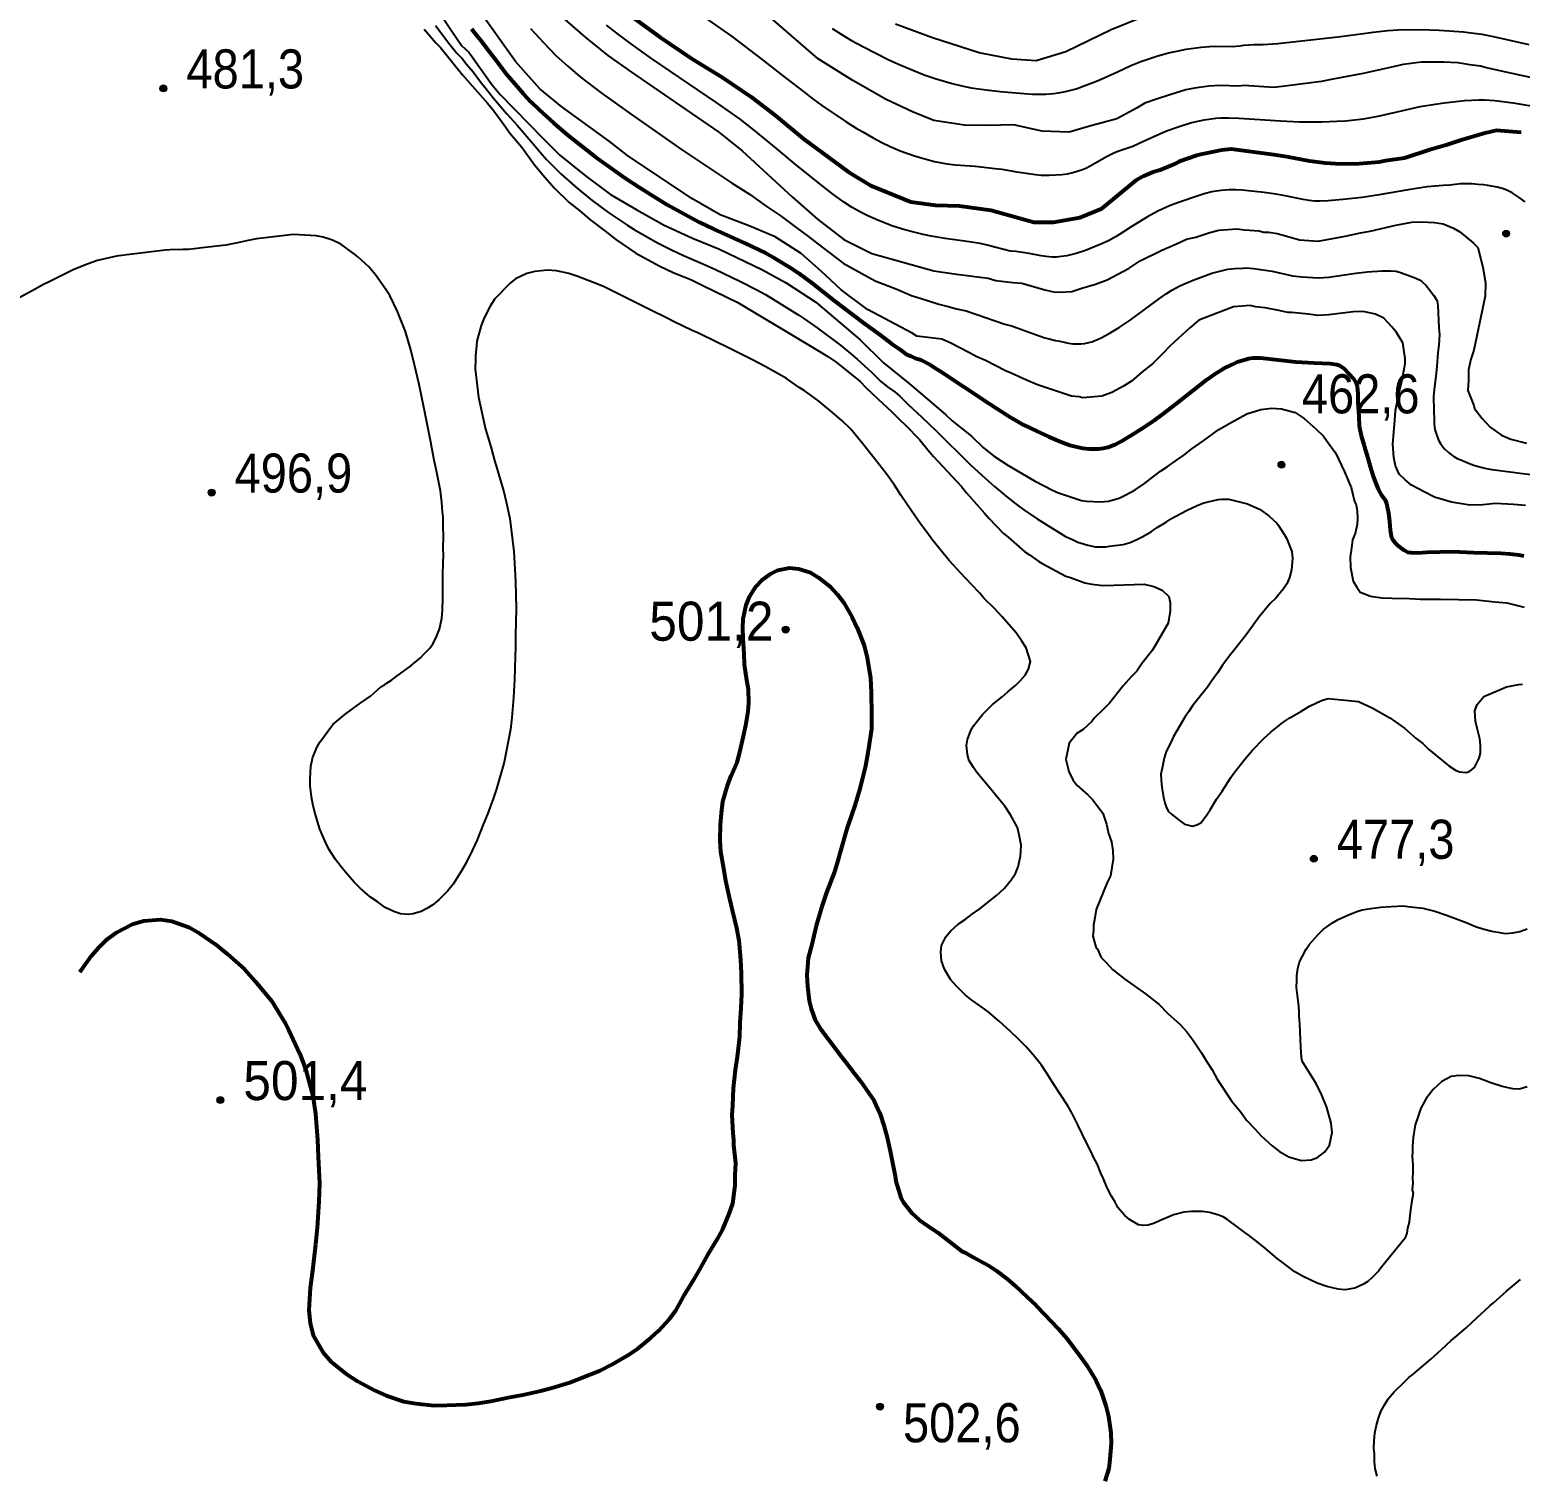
# Model space of a CAD drawing. Header units: metres. Extents: x 549268 to 556659, y 1838059 to 1844558.
# Drawn here: x 550221 to 550869, y 1842928 to 1843556 of the extents above; entities that cross this region are included whole.
import ezdxf

# ---------------------------------------------------------------- set-up
doc = ezdxf.new("R2010")
doc.units = ezdxf.units.M
doc.header["$LTSCALE"] = 0.8
for name, color, linetype, lineweight in [('1', 7, 'Continuous', 25), ('2', 7, 'Continuous', 53), ('5', 7, 'Continuous', 13)]:
    doc.layers.add(name, color=color, linetype=linetype, lineweight=lineweight)

msp = doc.modelspace()

# ---------------------------------------------------------------- hatches: boundary and pattern name
at = {"layer": '5'}
for points in [[(550280.5, 1843530.48, 1), (550277.5, 1843530.48, 1)], [(550864.71, 1843467.36, 1), (550861.71, 1843467.36, 1)], [(550766.95, 1843366.75, 1), (550763.95, 1843366.75, 1)], [(550301.45, 1843354.63, 1), (550298.45, 1843354.63, 1)], [(550551.27, 1843295.04, 1), (550548.27, 1843295.04, 1)], [(550781.04, 1843195.32, 1), (550778.04, 1843195.32, 1)], [(550305.28, 1843090.32, 1), (550302.28, 1843090.32, 1)], [(550592.29, 1842956.97, 1), (550589.29, 1842956.97, 1)]]:
    msp.add_hatch(color=256, dxfattribs=at).paths.add_polyline_path(points)

# ---------------------------------------------------------------- linework, layer by layer
at = {"layer": '1'}
for points in [[(550401.06, 1843560.69), (550404.5, 1843555.4), (550408.87, 1843549.01), (550411.82, 1843546.3), (550421.83, 1843532.19), (550425.59, 1843527.84), (550444.04, 1843508.87), (550451.44, 1843501.5), (550462.68, 1843492.52), (550473.56, 1843484.29), (550485.02, 1843477.68), (550496.88, 1843470.99), (550509.27, 1843465.27), (550521.02, 1843460.52), (550539.64, 1843451.56), (550549.95, 1843445.84), (550562.8, 1843437.46), (550582.1, 1843421.07), (550592.3, 1843411.06), (550603.58, 1843402.01), (550619.35, 1843388.57), (550622.2, 1843385.85), (550630.58, 1843379.19), (550635.73, 1843374.19), (550640.2, 1843370.63), (550646.8, 1843366.31), (550657.97, 1843359.71), (550666.07, 1843355.55), (550668.47, 1843354.56), (550678.51, 1843351.13), (550680.58, 1843350.86), (550686.71, 1843350.55), (550690.22, 1843350.95), (550694.9, 1843352.25), (550697.8, 1843353.6), (550701.86, 1843355.84), (550705.87, 1843358.58), (550708.42, 1843360.66), (550712.87, 1843363.96), (550715.71, 1843365.81), (550720.16, 1843369.11), (550723, 1843370.96), (550726.5, 1843373.65), (550731.67, 1843377.29), (550738.24, 1843382.11), (550743.25, 1843384.97), (550750.43, 1843388.84), (550756.55, 1843390.81), (550761.07, 1843391.33), (550765.42, 1843391.06), (550771.44, 1843389.46), (550775.3, 1843386.86), (550780.39, 1843382.36), (550783.8, 1843379.19), (550785.03, 1843377.3), (550788.95, 1843371.9), (550792.94, 1843363.72), (550795.75, 1843356.93), (550797.22, 1843350.74), (550797.89, 1843349.3), (550798.46, 1843346.57)], [(550777.21, 1843432.3), (550770.02, 1843433.01), (550768.23, 1843433.05), (550764.33, 1843433.88), (550758.36, 1843434.97), (550754.23, 1843435.52), (550751.89, 1843436.01), (550744.59, 1843435.43), (550729.49, 1843429.64), (550725.55, 1843426.39), (550717.04, 1843418.56), (550713.88, 1843415.15), (550709.54, 1843410.84), (550704.65, 1843406.98), (550700.25, 1843403.17), (550696.69, 1843400.98), (550691.68, 1843398.12), (550687.29, 1843396.6), (550678.98, 1843395.91), (550677.42, 1843396.24), (550674.07, 1843396.62), (550659.28, 1843401.53), (550654.48, 1843403.52), (550647.78, 1843406.57), (550645.38, 1843407.56), (550636.72, 1843412.16), (550632.98, 1843413.76), (550629.46, 1843415.65), (550621.36, 1843419.8), (550617.62, 1843421.41), (550606.76, 1843422.76), (550604.72, 1843423.95), (550585.39, 1843434.37), (550573.82, 1843442.91), (550565.15, 1843451.04), (550556.55, 1843458.65), (550545.14, 1843465.92), (550534.19, 1843470.51), (550521.24, 1843475.51), (550508.95, 1843482.53), (550480.93, 1843501.34), (550472.88, 1843507.6), (550452.36, 1843522.41), (550442.81, 1843530.3), (550432.25, 1843542.21), (550416.69, 1843564)], [(550451.51, 1843562.41), (550462.44, 1843552.75), (550472.39, 1843544.78), (550482.63, 1843537.5), (550520.65, 1843511.39), (550530.74, 1843503.31), (550552.7, 1843483.23), (550563.64, 1843473.57), (550574.98, 1843464.74), (550587.29, 1843458.63), (550614.17, 1843451.09), (550624.08, 1843449.61), (550637.78, 1843447.94), (550641.13, 1843446.94), (550648.6, 1843446.04), (550652.44, 1843445.72), (550662.43, 1843442.8), (550666.34, 1843441.97), (550669.41, 1843441.82), (550674.2, 1843442.11), (550678.6, 1843443.63), (550684.5, 1843445.32), (550689.63, 1843447.18), (550699.2, 1843452.34), (550703.93, 1843455.42), (550713.06, 1843460.03), (550719.85, 1843462.84), (550724.19, 1843464.86), (550728.15, 1843465.82), (550734.28, 1843467.79), (550738.23, 1843468.75), (550746.03, 1843469.39), (550749.38, 1843469.01), (550755.79, 1843468.47), (550757.64, 1843467.92), (550759.92, 1843467.93), (550763.55, 1843467.33), (550767.73, 1843466.28), (550773.26, 1843464.63), (550781.46, 1843464.04), (550793.16, 1843466.14), (550799.84, 1843467.67), (550804.08, 1843468.41), (550815.22, 1843470.96), (550822.19, 1843472.26)], [(550510.43, 1843564.29), (550526.13, 1843553.21), (550539.66, 1843542.99), (550548.31, 1843536.09), (550558.15, 1843528.52), (550561.07, 1843526.3), (550565.54, 1843523.1), (550576.03, 1843516.02), (550580.46, 1843513.22), (550583.28, 1843511.54), (550587.88, 1843508.96), (550591.65, 1843506.99), (550595.2, 1843505.29), (550599.62, 1843503.4), (550605.84, 1843501.12), (550610.25, 1843499.79), (550614.44, 1843498.76), (550619.87, 1843497.71), (550623.62, 1843497.25), (550632.24, 1843496.63), (550640.89, 1843495.72), (550643.78, 1843495.33), (550650.31, 1843494.17), (550658.51, 1843493.06), (550660.84, 1843492.82), (550664.39, 1843492.75), (550669.87, 1843493.02), (550672.39, 1843493.32), (550674.74, 1843493.9), (550678.92, 1843495.26), (550680.39, 1843495.83), (550682.58, 1843496.97), (550689.33, 1843500.83), (550692.5, 1843502.42), (550694.23, 1843503.13), (550700.81, 1843505.4), (550705.46, 1843507.59), (550715.38, 1843511.97), (550721.45, 1843514.09), (550725.84, 1843515.47), (550727.77, 1843515.96), (550731.77, 1843516.75), (550736.93, 1843517.51), (550739.04, 1843517.67), (550742.47, 1843517.73), (550746.96, 1843517.58), (550765.06, 1843516.38), (550773.36, 1843515.98), (550782.97, 1843515.96), (550789.52, 1843516.21), (550793.31, 1843516.45), (550801.18, 1843517.31), (550807.48, 1843518.39), (550815.84, 1843520.25), (550825.84, 1843522.59), (550832.34, 1843523.68), (550836.26, 1843524.16), (550838.84, 1843524.57), (550842.58, 1843524.88), (550845.02, 1843525.2), (550851.37, 1843525.58), (550853.93, 1843525.55), (550858.24, 1843525.29), (550866.22, 1843524.28), (550873.94, 1843522.92)], [(550801.07, 1843536.92), (550787.14, 1843534.31), (550782.9, 1843533.57), (550768.13, 1843531.63), (550762.11, 1843530.94), (550749.06, 1843531.73), (550747.06, 1843531.5), (550738.64, 1843531.81), (550733.84, 1843531.52), (550727.6, 1843530.55), (550723.87, 1843529.87), (550719.69, 1843528.63), (550716.52, 1843527.5), (550711.11, 1843525.87), (550705.99, 1843524.01), (550702.65, 1843522.1), (550693.8, 1843517.28), (550681.47, 1843513.89), (550673.14, 1843511.42), (550661.28, 1843511.89), (550648.88, 1843514.62), (550637.88, 1843514.41), (550627.61, 1843514.55), (550614.14, 1843516.5), (550604.85, 1843520.27), (550593.41, 1843525.71), (550579.03, 1843533.9), (550563.83, 1843543.42), (550543.47, 1843561.11)], [(550702.81, 1843560.65), (550691.33, 1843555.97), (550671.65, 1843546.38), (550658.66, 1843542.42), (550648.19, 1843543.19), (550633.96, 1843545.95), (550613.69, 1843552.5), (550597.52, 1843558.39)], [(550392.44, 1843556.27), (550397.57, 1843550.36), (550399.62, 1843548.36), (550409.08, 1843536.46), (550420.01, 1843524.12), (550422.82, 1843520.78), (550427.15, 1843514.79), (550429.83, 1843510.83), (550434.95, 1843504.93), (550440.49, 1843497.24), (550444.95, 1843491.87), (550449.14, 1843487.07), (550455.52, 1843480.9), (550460.2, 1843477.18), (550464.48, 1843473.4), (550471.12, 1843468.48), (550475.8, 1843464.75), (550484.58, 1843458.86), (550494.95, 1843453.14), (550500.74, 1843450.35), (550508.8, 1843447.21), (550513.75, 1843444.73), (550528.98, 1843437.33), (550556.82, 1843420.62), (550564, 1843416.36), (550568.14, 1843413.79), (550571.66, 1843411.35), (550582.13, 1843403.01), (550584.9, 1843400.08), (550592.17, 1843393.2), (550595.78, 1843389.96), (550599.21, 1843386.5), (550601.93, 1843383.97), (550607.91, 1843377.75), (550611.65, 1843373.31), (550614.02, 1843370.34), (550626.24, 1843357.33), (550628.38, 1843354.53), (550636.27, 1843345.69), (550638.15, 1843343.47)], [(550397.36, 1843557.91), (550403.62, 1843549.64), (550406.67, 1843545.88), (550408.95, 1843543.46), (550410.94, 1843541.02), (550413.77, 1843537.77), (550417.03, 1843533.34), (550419.42, 1843530.37), (550422.58, 1843526.18), (550428.48, 1843519.39), (550432.9, 1843514.45), (550439.82, 1843506.44), (550442.85, 1843502.8), (550445.72, 1843499.58), (550448.82, 1843496.32), (550452.03, 1843493.17), (550459.16, 1843486.89), (550465.54, 1843481.72), (550472.77, 1843476.41), (550480.62, 1843471.19), (550483.85, 1843469.15), (550488.58, 1843466.31), (550494.26, 1843463.18), (550500.36, 1843460.13), (550505.3, 1843457.86), (550513.76, 1843454.18), (550518.85, 1843451.86), (550530.05, 1843446.49), (550537.12, 1843442.91), (550540.94, 1843440.77), (550543.94, 1843438.98), (550555.52, 1843431.77), (550557.71, 1843430.34), (550563.46, 1843426.28), (550573.68, 1843418.58), (550577.92, 1843415.23), (550580.9, 1843412.7), (550585.49, 1843408.51), (550587.13, 1843406.98), (550591.01, 1843403.12), (550594.08, 1843400.59), (550597.31, 1843398.39), (550599.48, 1843396.64)], [(550438.72, 1843556.56), (550444.35, 1843550.42), (550449.78, 1843544.87), (550452.36, 1843542.42), (550454.91, 1843540.14), (550460.39, 1843535.54), (550463.31, 1843533.2), (550469.45, 1843528.57), (550482.7, 1843519.09), (550504.48, 1843503.88), (550526.1, 1843489.45), (550533.96, 1843484.43), (550541.32, 1843479.22), (550547.31, 1843475.2), (550554.37, 1843469.94), (550559.29, 1843466.4), (550565.62, 1843461.45), (550574.82, 1843454.53), (550578.6, 1843452.25), (550585.71, 1843448.36), (550588.75, 1843446.82), (550590.51, 1843446.03), (550598.05, 1843443.1), (550604.8, 1843440.3), (550606.31, 1843439.76), (550611.83, 1843438.13)], [(550526.01, 1843519.88), (550519.84, 1843524.18), (550491.41, 1843543.55), (550482.6, 1843549.8), (550476.24, 1843554.53), (550471.8, 1843558.01)], [(550570.01, 1843556.63), (550575.11, 1843553.36), (550578.42, 1843551.34), (550583.53, 1843548.54), (550594.36, 1843543.1), (550598.77, 1843541.1), (550605.8, 1843538.08), (550609.96, 1843536.41), (550615.22, 1843534.59), (550622.2, 1843532.56), (550626.37, 1843531.58), (550630.46, 1843530.8), (550637, 1843529.87), (550643.11, 1843529.2), (550653.53, 1843528.23), (550657.13, 1843528.03), (550660.68, 1843527.97), (550662.92, 1843528.01), (550666.29, 1843528.26), (550668.39, 1843528.57), (550671.46, 1843529.15), (550673.28, 1843529.54), (550676.07, 1843530.32), (550685.69, 1843533.93), (550694.17, 1843537.65), (550699.9, 1843540.39), (550704.21, 1843542.13), (550707.31, 1843543.26), (550711.65, 1843544.64), (550716.3, 1843545.92), (550719.88, 1843546.74), (550723.93, 1843547.52), (550730.54, 1843548.42), (550734.19, 1843548.74), (550736.84, 1843548.83), (550743.96, 1843548.77), (550747.37, 1843549.03), (550749.12, 1843549.38), (550753.44, 1843549.64), (550757.47, 1843549.67), (550763.83, 1843550.02), (550789.97, 1843552.96), (550799, 1843554.05), (550805.35, 1843554.96), (550811.77, 1843555.63), (550816.21, 1843555.92), (550825.76, 1843556.1), (550834.06, 1843555.85), (550838.47, 1843555.56), (550844.64, 1843555.06), (550848.05, 1843554.69), (550852.61, 1843554.07), (550858.25, 1843552.97), (550865.38, 1843551.41), (550873.02, 1843549.59)], [(550879.91, 1843534), (550865.85, 1843536.97), (550854.64, 1843539.5), (550852.01, 1843540.21), (550847.39, 1843540.7), (550842.2, 1843541.63), (550836.06, 1843541.94), (550826.42, 1843541.86), (550818.39, 1843540.94), (550812.71, 1843539.53), (550801.07, 1843536.92)], [(550871.45, 1843481.14), (550868.83, 1843483.1), (550865.9, 1843485.01), (550864.02, 1843485.97), (550862.13, 1843486.73), (550859.3, 1843487.49), (550855.26, 1843488.25), (550853.41, 1843488.49), (550850.92, 1843488.65), (550848.25, 1843488.98), (550843.38, 1843488.94), (550838.72, 1843488.45), (550835.87, 1843488.29), (550828.84, 1843487.67), (550820.62, 1843486.38), (550807.99, 1843484.18), (550800.52, 1843483.08), (550792.16, 1843482.16), (550785.77, 1843481.59), (550782.26, 1843481.42), (550779.85, 1843481.44), (550777.5, 1843481.67), (550774.85, 1843482.12), (550766.41, 1843483.88), (550762.97, 1843484.47), (550757.99, 1843485.17), (550751.15, 1843486), (550748.38, 1843486.26), (550745.49, 1843486.41), (550742.75, 1843486.37), (550739.23, 1843486.12), (550735.14, 1843485.45), (550731.86, 1843484.59), (550729.67, 1843483.9), (550720.72, 1843480.8), (550716.8, 1843479.35), (550711.69, 1843477.1), (550707.11, 1843474.69), (550700.05, 1843470.3), (550696.76, 1843468.05), (550693.5, 1843466.03), (550690.13, 1843464.2), (550686.91, 1843462.68), (550680.17, 1843460.02), (550676.18, 1843458.72), (550673.76, 1843458.05), (550672.07, 1843457.67), (550669.57, 1843457.31), (550667.57, 1843457.13), (550665.58, 1843457.1), (550663.02, 1843457.3), (550660.95, 1843457.64), (550655.71, 1843458.72), (550649.81, 1843459.52), (550647.45, 1843459.72), (550637.44, 1843462.34), (550634.3, 1843462.98), (550628.61, 1843463.89), (550619.1, 1843465.16), (550613.05, 1843466.15), (550609.5, 1843466.89), (550604.85, 1843468.03), (550601.55, 1843468.94), (550596.38, 1843470.59), (550590.09, 1843473.04), (550585.45, 1843475.09), (550582.63, 1843476.47), (550578.67, 1843478.74), (550574.97, 1843481.16), (550570.1, 1843484.57), (550565.99, 1843487.79), (550554.57, 1843496.98), (550545.78, 1843504.36), (550536.02, 1843512.32), (550529.92, 1843517.05), (550526.01, 1843519.88)], [(550822.19, 1843472.26), (550826.48, 1843472.5), (550832.11, 1843472.13), (550835.74, 1843471.53), (550840.26, 1843469.76), (550843, 1843468.04), (550848.87, 1843463.37), (550850.88, 1843461.32), (550853.14, 1843452.68), (550854.17, 1843445.94), (550854.07, 1843440.08), (550849.13, 1843416.65), (550847.81, 1843412.69), (550846.82, 1843408), (550846.83, 1843403.43), (550846.57, 1843399.08), (550849.1, 1843392.51), (550849.49, 1843391.28), (550852.8, 1843386.83), (550856.27, 1843383.17), (550861.24, 1843379.67), (550865.26, 1843377.84), (550872.07, 1843376.08)], [(550377.46, 1843440.34), (550375.74, 1843442.98), (550371.24, 1843449.45), (550368.31, 1843452.86), (550363.64, 1843457.28), (550362.19, 1843458.43), (550356.13, 1843462.69), (550352.58, 1843464.4), (550348.58, 1843465.76), (550345.46, 1843466.41), (550335.57, 1843466.99), (550319.48, 1843465.02), (550315.13, 1843464.11), (550311.27, 1843463.36), (550306.23, 1843462.27), (550295.83, 1843461.06), (550292.32, 1843460.75), (550289.92, 1843460.47), (550287.5, 1843460.4), (550281.94, 1843460.26), (550279.83, 1843460.11), (550272.63, 1843459.28), (550267.83, 1843458.72), (550265.35, 1843458.33), (550258.55, 1843457.54), (550250.27, 1843455.57), (550246.27, 1843454.19), (550240.08, 1843451.65), (550235.67, 1843449.52), (550229.06, 1843446.22), (550226.76, 1843445.14), (550221.9, 1843442.45), (550214.37, 1843438.43)], [(550483.21, 1843437.93), (550472.78, 1843443.1), (550470.42, 1843444.24), (550465.75, 1843446.13), (550459.38, 1843448.64), (550455.37, 1843449.99), (550449.96, 1843451.19), (550446.09, 1843451.35), (550440.58, 1843450.81), (550437.14, 1843449.9), (550432.24, 1843447.61), (550429.92, 1843445.82), (550423.21, 1843438.97), (550421.16, 1843435.69), (550418.61, 1843430.63), (550417.27, 1843427.33), (550415.33, 1843420.52), (550415.25, 1843418.59), (550414.85, 1843414.19), (550414.85, 1843412.36), (550414.7, 1843408.5), (550416.02, 1843396.19), (550418.21, 1843386.11), (550419.16, 1843382.27), (550420.67, 1843377.07), (550421.69, 1843373.54), (550423.07, 1843368.64), (550424.22, 1843364.82), (550424.85, 1843362.87), (550427.09, 1843354.92), (550428.09, 1843350.68), (550429.75, 1843343.38), (550431.42, 1843328.98), (550432.01, 1843318.71), (550432.13, 1843315.89), (550432.48, 1843304.18), (550432.22, 1843292.4), (550432.16, 1843287.73), (550431.98, 1843283.15), (550431.7, 1843273.39), (550431.29, 1843265.54), (550430.58, 1843256.85), (550430.07, 1843251.62), (550427.27, 1843237.31), (550423.95, 1843225.78), (550422.44, 1843221.35), (550419.96, 1843214.78), (550418.16, 1843210.22), (550415.48, 1843203.63), (550413.45, 1843199.24), (550410.51, 1843193.22), (550408.32, 1843189.32), (550405.06, 1843184.28), (550402.67, 1843181.27), (550399.05, 1843177.61), (550396.17, 1843175.35), (550393.62, 1843173.73), (550391.14, 1843172.43), (550387.72, 1843171.33), (550385.52, 1843171.07), (550382.14, 1843171.39), (550379.51, 1843172.2), (550375.43, 1843174.16), (550372, 1843176.69), (550369.03, 1843178.68)], [(550611.83, 1843438.13), (550616.34, 1843436.56), (550620.44, 1843435.66), (550624.04, 1843434.64), (550628.27, 1843433.68), (550645.11, 1843427.89), (550647.93, 1843427.18), (550650.45, 1843426.34), (550658.38, 1843423.4), (550662.53, 1843422.03), (550663.85, 1843421.67), (550667.11, 1843420.88), (550669, 1843420.54), (550672.76, 1843419.69), (550674.71, 1843419.39), (550676.52, 1843419.3), (550678.13, 1843419.35), (550679.75, 1843419.54), (550681.71, 1843419.94), (550682.93, 1843420.3), (550685.68, 1843421.33), (550687.05, 1843422), (550690.44, 1843423.88), (550694.77, 1843426.47), (550699.62, 1843429.63), (550705.78, 1843434.12), (550712.33, 1843439.06), (550715.25, 1843441.11), (550717.79, 1843442.72), (550721.21, 1843444.56), (550723.57, 1843445.67), (550727.05, 1843447.13), (550732.85, 1843449.26), (550735.23, 1843450.07), (550738.06, 1843450.89), (550742.12, 1843451.85), (550745.07, 1843452.2), (550748.64, 1843452.35), (550750.12, 1843452.37), (550753.34, 1843452.21), (550761.37, 1843450.97), (550770.28, 1843448.95), (550774.53, 1843448.5), (550781.39, 1843448.13), (550783.76, 1843448.21), (550786, 1843448.42), (550796.8, 1843449.93), (550802.74, 1843450.63), (550809.38, 1843451.07), (550813, 1843451.14), (550815.31, 1843450.92), (550817.63, 1843450.25), (550823.2, 1843448.24), (550825.53, 1843447.16), (550826.65, 1843446.4), (550828.35, 1843444.72), (550831.81, 1843440.41), (550832.81, 1843438.84), (550833.01, 1843438.39), (550833.18, 1843437.93), (550833.52, 1843436.2), (550833.93, 1843426.35), (550834.18, 1843423.47), (550833.88, 1843418.78), (550833.48, 1843415.6)], [(550369.03, 1843178.68), (550364.64, 1843182.53), (550362, 1843185.16), (550358.16, 1843189.47), (550356.37, 1843191.8), (550353.86, 1843195.05), (550351.02, 1843199.49), (550349.31, 1843202.83), (550347.06, 1843208.25), (550346.07, 1843211.58), (550344.73, 1843216.08), (550343.98, 1843219.03), (550343.5, 1843222.32), (550342.86, 1843227.01), (550342.8, 1843230.14), (550343.08, 1843235.55), (550344.04, 1843239.51), (550345.95, 1843243.98), (550347.03, 1843246.03), (550352.73, 1843253.69), (550357.89, 1843258.13), (550361.25, 1843260.55), (550364.53, 1843262.86), (550369.12, 1843266.13), (550373.61, 1843270.19), (550375.14, 1843270.98), (550375.98, 1843271.58), (550378.24, 1843273.06), (550380.1, 1843274.49), (550382.25, 1843276.06), (550386.46, 1843279.08), (550387.65, 1843280.13), (550390.79, 1843282.72), (550392.52, 1843284.44), (550394.78, 1843286.83), (550396.28, 1843288.73), (550397.99, 1843292.27), (550399.07, 1843295.23), (550400.13, 1843300.02), (550400.36, 1843303.29), (550400.54, 1843308.78), (550400.63, 1843312.34), (550400.64, 1843315.78), (550400.64, 1843319.23), (550400.84, 1843327.96), (550400.74, 1843329.67), (550400.8, 1843336.16), (550400.74, 1843339.3), (550400.7, 1843344.06), (550400.44, 1843346.25), (550400.07, 1843350.36), (550399.49, 1843355.36), (550397.75, 1843364.18), (550396.82, 1843368.73), (550395.79, 1843374.08), (550395.4, 1843376.57), (550393.94, 1843383.9), (550392.51, 1843391.03), (550390.26, 1843401.71), (550388.26, 1843410.19), (550386.69, 1843416.69), (550384.34, 1843424.73), (550383.49, 1843426.86), (550380.9, 1843433.45), (550377.46, 1843440.34)], [(550652.13, 1843201.21), (550651.39, 1843205.78), (550650.62, 1843208.94), (550647.55, 1843214.46), (550645.09, 1843218.22), (550642.25, 1843221.74), (550638.35, 1843226.46), (550636.01, 1843229.22), (550632.94, 1843232.92), (550631.49, 1843234.98), (550629.5, 1843238.19), (550628.79, 1843240.75), (550628.44, 1843244.66), (550628.85, 1843247.24), (550630.32, 1843251.16), (550631.51, 1843253.12), (550635.4, 1843258.03), (550636.92, 1843259.73), (550639.76, 1843262.38), (550643.92, 1843265.81), (550646.4, 1843268.02), (550649.92, 1843270.86), (550651.82, 1843272.8), (550653.96, 1843275.28), (550655.4, 1843277.78), (550656.22, 1843281.11), (550654.42, 1843287.08), (550652.56, 1843290.01), (550650.01, 1843293.66), (550643.81, 1843300.75), (550640.69, 1843304.13), (550636, 1843308.76), (550634.01, 1843311.06), (550630.54, 1843314.71), (550625.81, 1843319.73), (550622.57, 1843323.2), (550620.93, 1843325.04), (550613.84, 1843333.74), (550611.09, 1843337.37), (550608.34, 1843341.01), (550604.53, 1843346.74), (550599.9, 1843353.5), (550597.06, 1843357.93), (550593.9, 1843362.43), (550588.31, 1843369.58), (550583.21, 1843375.98), (550578.02, 1843382.27), (550574.13, 1843386.07), (550569.29, 1843390.27), (550563.46, 1843395.07), (550557.73, 1843399.06), (550555.66, 1843400.34), (550550.04, 1843404.25), (550548.08, 1843405.44), (550540.81, 1843409.56), (550534.99, 1843412.53), (550528.64, 1843415.74), (550524.34, 1843417.88), (550519.73, 1843420.08), (550511.78, 1843424.02), (550509.1, 1843425.23), (550501.28, 1843428.88), (550497.83, 1843430.71), (550490.74, 1843434.14), (550483.21, 1843437.93)], [(550871.6, 1843349.09), (550866.47, 1843349.52), (550858.55, 1843349.89), (550853.03, 1843349.26), (550847.46, 1843349.13), (550839.43, 1843350.49), (550832.06, 1843352.7), (550827.48, 1843354.97), (550822.06, 1843357.91), (550819.27, 1843360.13), (550816.69, 1843362.63), (550815.01, 1843366.25), (550814.33, 1843369.98), (550813.92, 1843375.78), (550814.78, 1843386.04), (550815.04, 1843390.39), (550816.85, 1843398.98), (550817.57, 1843401.6), (550819.32, 1843410.7), (550819.32, 1843412.98), (550818.29, 1843419.73), (550815.49, 1843424.23), (550813.42, 1843426.79), (550809.95, 1843430.46), (550806.43, 1843432.34), (550800.96, 1843433.5), (550796.67, 1843433.26), (550786.13, 1843432.05), (550781.34, 1843431.76), (550777.21, 1843432.3)], [(550833.48, 1843415.6), (550833.06, 1843409.55), (550832.62, 1843405.33), (550832, 1843400.76), (550831.66, 1843396.39), (550831.62, 1843394.69), (550831.77, 1843392.14), (550831.9, 1843384.6), (550832.03, 1843383.09), (550832.21, 1843382.16), (550832.73, 1843380.31), (550833.84, 1843377.49), (550834.66, 1843375.93), (550835.68, 1843374.48), (550836.39, 1843373.68), (550837.92, 1843372.23), (550839.57, 1843370.94), (550840.45, 1843370.35), (550841.95, 1843369.52), (550843.46, 1843368.84), (550847.53, 1843367.21), (550849.65, 1843366.49), (550852.72, 1843365.58), (550854.53, 1843365.14), (550857.05, 1843364.7), (550866.09, 1843363.5), (550869.1, 1843363.03), (550875.39, 1843362.36)], [(550599.48, 1843396.64), (550602.97, 1843392.92), (550609.01, 1843387.39), (550615.2, 1843381.51), (550630.18, 1843366.7), (550635.07, 1843362.16), (550638, 1843359.64), (550640.61, 1843357.24), (550643.25, 1843355.1), (550645.96, 1843352.77), (550650.64, 1843349.14), (550653.38, 1843347.14), (550659.19, 1843343.16), (550671.49, 1843335.55), (550674.55, 1843334.26), (550676.84, 1843333.13), (550681.19, 1843331.73), (550684.56, 1843331.11), (550689.01, 1843330.99), (550690.62, 1843331.3), (550696.63, 1843332), (550699.68, 1843332.99), (550702.46, 1843334.2), (550705.1, 1843335.52), (550708.9, 1843337.73), (550711.36, 1843339.42), (550715.28, 1843341.77), (550717.63, 1843343.31), (550721.68, 1843345.56), (550724.43, 1843347.02), (550728.76, 1843349.04), (550731.68, 1843350.14), (550737.85, 1843351.62), (550739.35, 1843351.8), (550742.52, 1843351.78), (550750.74, 1843349.82), (550756.23, 1843347.29), (550760.11, 1843344.44), (550763.38, 1843341.4), (550764.14, 1843340.34), (550766.77, 1843336.21), (550767.7, 1843334.8), (550769.9, 1843328.96), (550770.25, 1843325.96), (550769.8, 1843321.09), (550768.92, 1843317.69), (550767.85, 1843314.9), (550766.33, 1843312.7), (550762.99, 1843308.76), (550760.61, 1843306.33), (550755.82, 1843300.57), (550750.57, 1843293.37), (550749.46, 1843291.97), (550744.71, 1843285.97), (550743.38, 1843284.29), (550739.87, 1843279.57), (550737.83, 1843276.42), (550734.98, 1843272.54), (550733.24, 1843270.05), (550731.36, 1843267.68), (550729.59, 1843265.44), (550726.71, 1843261.81), (550725.08, 1843259.47), (550723.48, 1843256.87), (550719.98, 1843251.01)], [(550798.46, 1843346.57), (550798.58, 1843343.28), (550798.37, 1843340.71), (550797.54, 1843336.81), (550796.32, 1843334.13), (550795.84, 1843329.5), (550795.4, 1843326.65), (550795.42, 1843322.08), (550796.61, 1843316.12), (550798.18, 1843313.5), (550799.69, 1843311.39), (550802.09, 1843310.39), (550804.21, 1843309.62), (550809.12, 1843308.91), (550813.47, 1843308.65), (550821.11, 1843308.5), (550825.96, 1843308.3), (550834.6, 1843308.27), (550850.38, 1843308.04), (550858.36, 1843307.18), (550863.49, 1843306.75), (550871.08, 1843304.82)], [(550638.15, 1843343.47), (550644.57, 1843336.9), (550646.57, 1843335.31), (550653.8, 1843328.83), (550655.76, 1843327.63), (550659.95, 1843324.66), (550661.68, 1843323.64), (550671.62, 1843318.28), (550673.71, 1843317.7), (550679.85, 1843315.36), (550682.88, 1843314.77), (550686.62, 1843314.34), (550688.03, 1843314.27), (550701.33, 1843314.64), (550705.73, 1843314.85), (550709.93, 1843313.81), (550713.49, 1843312.15), (550716.42, 1843309.45), (550717.05, 1843306.76), (550717.05, 1843303.23), (550716.21, 1843297.84), (550709.34, 1843286.06), (550704.9, 1843280.47), (550702.51, 1843276.89), (550700.23, 1843274.6), (550696.62, 1843270.63), (550690.62, 1843263.08), (550687.9, 1843260.23), (550684.01, 1843256.48), (550682.9, 1843255.08), (550679.23, 1843251.61), (550676.62, 1843250.04), (550673.06, 1843245.57), (550671.58, 1843238.54), (550672.94, 1843233.36), (550674.62, 1843229.74), (550676.41, 1843227.41), (550681.22, 1843223.13), (550683.24, 1843221.07), (550687.71, 1843215.23), (550689.29, 1843210.33), (550690.25, 1843206.38), (550691.44, 1843202.7), (550692.12, 1843198.97), (550692.3, 1843195.18), (550691.09, 1843187.92), (550689.65, 1843184.96), (550684.9, 1843173.24), (550684.3, 1843169.61), (550683.64, 1843166.49), (550683.65, 1843164.2), (550683.43, 1843161.64), (550684.73, 1843156.96), (550685.35, 1843156.01), (550687.03, 1843152.4), (550689.32, 1843150.12), (550691.95, 1843147.11), (550697.26, 1843142.89), (550706.37, 1843136.57), (550712.24, 1843131.9), (550715.99, 1843128.01), (550721.36, 1843123.29), (550724.27, 1843120.07), (550726.96, 1843116.56), (550730.66, 1843110.89)], [(550719.98, 1843251.01), (550718.49, 1843248.56), (550717.28, 1843245.88), (550715.32, 1843241.97), (550714.39, 1843239.08), (550713.49, 1843234.79), (550713.03, 1843232.2), (550713.3, 1843227.66), (550713.54, 1843225.66), (550714.08, 1843222.05), (550714.73, 1843219.71), (550715.33, 1843217.88), (550716.17, 1843216.08), (550717.6, 1843214.72), (550720.95, 1843212.07), (550723.29, 1843210.44), (550726.69, 1843209.56), (550728.66, 1843210.04), (550730.33, 1843211), (550732.76, 1843214.07), (550734.5, 1843216.56), (550737.12, 1843221.3), (550739.64, 1843224.76), (550743.39, 1843230.65), (550744.69, 1843232.58), (550749.56, 1843238.72), (550752.79, 1843242.52), (550757.67, 1843247.52), (550760.99, 1843250.57), (550765.98, 1843254.58), (550769.03, 1843256.71), (550773.91, 1843259.43), (550777.71, 1843261.65), (550782.87, 1843264.15), (550785.82, 1843265), (550798.9, 1843263.72), (550804.93, 1843261), (550812.65, 1843256.7), (550815.14, 1843254.96), (550819.02, 1843252.11), (550824.1, 1843247.63), (550826.9, 1843245.42), (550829.61, 1843242.81), (550838.3, 1843235.71), (550841.17, 1843233.88), (550842.9, 1843233.2), (550845.85, 1843232.91), (550847.43, 1843233.47), (550849.4, 1843235.09), (550850.04, 1843236.18), (550851.47, 1843239.14), (550851.99, 1843241.23), (550852.08, 1843244.79), (550851.76, 1843247.54), (550850.6, 1843252.1), (550849.86, 1843255.18), (550849.59, 1843259.72), (550850.66, 1843262.5), (550853.56, 1843265.88), (550863.33, 1843270.19), (550868.67, 1843271.19), (550870.31, 1843271.25)], [(550746.05, 1843035.32), (550742.17, 1843038.21), (550740.1, 1843039.49), (550737.76, 1843040.43), (550734.2, 1843041.44), (550731.11, 1843041.89), (550726.24, 1843041.93), (550723.04, 1843041.56), (550718.51, 1843040.43), (550717.16, 1843039.86), (550712.43, 1843037.8), (550710.21, 1843036.83), (550707.48, 1843035.9), (550705.57, 1843035.78), (550703.3, 1843036.13), (550699.4, 1843038.31), (550697.15, 1843040.28), (550694.33, 1843043.6), (550692.92, 1843046.17), (550691.53, 1843048.54), (550689.69, 1843052.18), (550688.03, 1843056.04), (550686.92, 1843058.54), (550685.24, 1843062.6), (550683.82, 1843065.17), (550682.48, 1843068.06), (550680.12, 1843072.65), (550678.53, 1843075.91), (550677.02, 1843079.28), (550674.39, 1843084.44), (550672.49, 1843087.77), (550669.15, 1843092.95), (550666.69, 1843096.72), (550663.21, 1843102.19), (550661.11, 1843105.49), (550657.44, 1843110.03), (550654.29, 1843113.62), (550651.07, 1843116.89), (550647.54, 1843120.23), (550642.68, 1843124.63), (550637.63, 1843128.81), (550634.09, 1843131.44), (550630.67, 1843133.77), (550627.86, 1843136.18), (550623.86, 1843140.08), (550621.52, 1843142.84), (550618.87, 1843147.3), (550617.54, 1843150.89), (550617.3, 1843154.71), (550617.58, 1843157.58), (550619.47, 1843161.35), (550621.41, 1843163.8), (550625, 1843166.96), (550627.81, 1843168.9), (550630.98, 1843171.3), (550634.17, 1843173.49), (550638.71, 1843177.16), (550641.5, 1843179.31), (550644.97, 1843182.55), (550647.89, 1843186.23), (550649.7, 1843188.97), (550650.88, 1843191.84), (550651.97, 1843196.43), (550652.12, 1843198.67), (550652.13, 1843201.21)], [(550730.66, 1843110.89), (550732.84, 1843107.33), (550735.31, 1843103.55), (550737.55, 1843099.48), (550743.71, 1843090.02), (550747.86, 1843084.91), (550750.27, 1843081.63), (550754.01, 1843077.74), (550756.64, 1843074.73), (550761.45, 1843070.46), (550764.53, 1843068.01), (550768.61, 1843065.69), (550771.51, 1843064.75), (550774.13, 1843064.03), (550778.42, 1843064.27), (550781.1, 1843065.34), (550784.38, 1843067.75), (550786.32, 1843070.76), (550787.47, 1843076.23), (550787.01, 1843080.24), (550785.21, 1843087.15), (550783.07, 1843092.5), (550780.75, 1843097.25), (550774.47, 1843107.29), (550774.14, 1843108.89), (550774, 1843111.02), (550773.94, 1843113.53), (550773.68, 1843116.65), (550773.63, 1843120.05), (550773.44, 1843123.56), (550773.15, 1843126.93), (550773.12, 1843129.2), (550772.82, 1843132.57), (550772.42, 1843135.8), (550771.99, 1843139.28), (550772.11, 1843142.32), (550772.08, 1843144.59), (550772.59, 1843147.55), (550773.36, 1843150.55), (550774.57, 1843152.97), (550776.21, 1843155.95), (550777.7, 1843158.15), (550781.46, 1843162.41), (550783.7, 1843164.71), (550787.64, 1843167.47), (550790.11, 1843168.91), (550794.29, 1843170.82), (550798.25, 1843172.45), (550800.56, 1843173.12), (550804.4, 1843173.72), (550808.62, 1843174.25), (550813.12, 1843174.56), (550818.26, 1843174.82), (550821.58, 1843174.48), (550826.96, 1843173.89), (550832.17, 1843172.52), (550837.31, 1843170.77), (550842.34, 1843168.87), (550845.79, 1843167.54), (550849.9, 1843165.91), (550853.07, 1843164.79), (550856.98, 1843163.76), (550859.56, 1843163.33), (550862.77, 1843162.85), (550866.14, 1843163.14)], [(550866.14, 1843163.14), (550869.23, 1843163.65), (550872.37, 1843164.8)], [(550872.42, 1843096.09), (550869.01, 1843095.15), (550866.1, 1843095.17), (550861.55, 1843096.24), (550856.56, 1843097.89), (550851.66, 1843099.68), (550846.98, 1843100.86), (550842.66, 1843101.07), (550839.32, 1843100.53), (550835.18, 1843098.37), (550831.43, 1843095.01), (550828.39, 1843091.09), (550826.15, 1843086.78), (550824.74, 1843082.94), (550823.65, 1843079.53), (550822.81, 1843074.12), (550822.53, 1843070.3), (550822.48, 1843067.65), (550822.34, 1843065.74), (550822.56, 1843061.98), (550822.55, 1843059.08), (550822.53, 1843056.17), (550822.64, 1843054.3), (550822.37, 1843051.36), (550822.7, 1843049.76), (550822.22, 1843046.55), (550821.7, 1843043.58), (550821.36, 1843040.26), (550820.99, 1843037.19), (550820.31, 1843034.58), (550819.95, 1843032.39), (550819.58, 1843031.33), (550819.09, 1843030.14), (550810.85, 1843019.94), (550808.47, 1843016.93), (550807.67, 1843015.92), (550804.95, 1843013.18), (550803.03, 1843011.43), (550800.86, 1843010.07), (550797.4, 1843008.45), (550793.22, 1843007.76), (550790.15, 1843008.01), (550785.26, 1843009.17), (550781.03, 1843010.7), (550774.92, 1843013.54), (550771.33, 1843015.66), (550765.13, 1843020.21), (550763.57, 1843021.44), (550758.5, 1843025.82), (550755.49, 1843028.2), (550751.03, 1843031.74), (550749.49, 1843032.78), (550746.05, 1843035.32)], [(550805.74, 1842942.06), (550806.09, 1842945.38), (550806.78, 1842948.87), (550807.65, 1842952.01), (550808.69, 1842954.79), (550810.12, 1842957.49), (550811.91, 1842960.36), (550814.55, 1842963.47), (550818.48, 1842967.36), (550821.07, 1842969.83), (550822.58, 1842970.9), (550830.45, 1842977.56), (550835.09, 1842981.8), (550839.27, 1842985.73), (550841.79, 1842987.81), (550845.78, 1842991.21), (550848.26, 1842993.54), (550852.33, 1842997.32), (550856.18, 1843000.83), (550857.66, 1843002.15), (550863.34, 1843007.15), (550869.52, 1843012.21)], [(550807.03, 1842926.7), (550806.24, 1842930.01), (550805.97, 1842933.13), (550805.93, 1842936.53), (550805.65, 1842938.77), (550805.74, 1842942.06)]]:
    msp.add_lwpolyline(points, dxfattribs=at)
at = {"layer": '2'}
for points in [[(550479.27, 1843564.24), (550495.09, 1843552.86), (550509.12, 1843543.33), (550522.04, 1843535.35), (550534.78, 1843526.82), (550545.27, 1843518.66), (550557.4, 1843508.77), (550577.27, 1843494), (550586.81, 1843488.19), (550604.16, 1843481.15), (550614.99, 1843479.65), (550625.39, 1843479.39), (550638.98, 1843477.59), (550657.69, 1843472.28), (550666.3, 1843472.28), (550677.78, 1843474.27), (550687.25, 1843478.24), (550702.2, 1843490.54), (550703.14, 1843491.16), (550705.54, 1843492.45), (550709.66, 1843494.19), (550712.61, 1843495.04), (550717.95, 1843497.18), (550719.4, 1843497.85), (550721.07, 1843498.8), (550728.65, 1843501.45), (550730.37, 1843501.9), (550735.33, 1843502.97), (550739.57, 1843503.71), (550743.58, 1843504.17), (550762.15, 1843501.73), (550767.84, 1843500.85), (550777.72, 1843498.93), (550784.41, 1843498.17), (550791.33, 1843497.7), (550799.19, 1843497.83), (550807.99, 1843498.59), (550810.72, 1843499.15), (550818.97, 1843500.35), (550830, 1843503.9), (550837.13, 1843505.99), (550843.26, 1843507.96), (550854.06, 1843511.23), (550859.02, 1843512.3), (550869.78, 1843511.5)], [(550412.98, 1843556.47), (550414.48, 1843554.52), (550417.11, 1843551.34), (550420.71, 1843546.54), (550423.8, 1843542.68), (550428.06, 1843536.86), (550435.6, 1843528.12), (550438.84, 1843524.7), (550442.42, 1843521.19), (550448.68, 1843515.5), (550454.94, 1843510.11), (550467.08, 1843500.62), (550475.65, 1843494.42), (550479.75, 1843491.58), (550486.03, 1843487.48)], [(550486.03, 1843487.48), (550493.35, 1843482.87), (550498.03, 1843480.05), (550505.39, 1843475.87), (550512.15, 1843472.34), (550518.53, 1843469.32), (550532, 1843463.22), (550541.07, 1843458.86), (550544.75, 1843456.84), (550552.48, 1843452.16), (550555.6, 1843449.97), (550561.15, 1843445.84), (550570.93, 1843438.11), (550583.56, 1843428.53), (550590.86, 1843423.29), (550595.9, 1843419.42), (550599.55, 1843416.9), (550602.12, 1843414.82), (550603.16, 1843414.37), (550604.36, 1843413.97), (550606.14, 1843413.07), (550608.5, 1843412.46), (550612.42, 1843410.41), (550615.43, 1843408.44), (550617.55, 1843407.18), (550625.99, 1843401.46), (550628.22, 1843400.08), (550635.78, 1843395.07), (550641.25, 1843391.58), (550647.23, 1843387.6), (550650.03, 1843385.94), (550653.23, 1843384.18), (550658.96, 1843381.4), (550664.03, 1843378.99), (550669.15, 1843376.8), (550673.39, 1843375.33), (550676.41, 1843374.5), (550679.01, 1843373.97), (550681.72, 1843373.67), (550684.41, 1843373.62), (550685.87, 1843373.72), (550687.88, 1843373.98), (550690.03, 1843374.41), (550692.28, 1843375.23), (550693.07, 1843375.59), (550695.51, 1843376.94), (550700.3, 1843379.81), (550704.29, 1843382.29), (550710.19, 1843386.18), (550713.53, 1843388.61), (550719.75, 1843393.4), (550732.88, 1843403.72), (550736.76, 1843406.43), (550740.16, 1843408.46), (550743.97, 1843410.43), (550746.37, 1843411.49), (550749.81, 1843412.6), (550751.11, 1843412.94), (550752.95, 1843413.28), (550753.98, 1843413.33), (550756.4, 1843413.25), (550771.7, 1843411.49), (550779.73, 1843411.06), (550786.6, 1843410.81), (550789.51, 1843410.42)], [(550789.51, 1843410.42), (550790.84, 1843409.95), (550792.73, 1843408.62), (550796.73, 1843404.32), (550797.98, 1843402.26), (550798.22, 1843401.58), (550798.41, 1843400.84), (550798.7, 1843397.77), (550798.75, 1843393.89), (550799.16, 1843387.7), (550799.26, 1843383.64), (550799.35, 1843382.83), (550799.9, 1843380.78), (550800.27, 1843378.71), (550801.3, 1843375.56), (550801.83, 1843373.38), (550802.87, 1843370.17), (550804.01, 1843365.98), (550805.33, 1843361.73), (550806.02, 1843359.78), (550807.56, 1843356.08), (550809.01, 1843353.5), (550810.06, 1843352.18), (550810.59, 1843351.33), (550811.09, 1843349.91), (550811.47, 1843348.39), (550811.99, 1843345.7), (550812.4, 1843342.09), (550812.72, 1843338.25), (550813.17, 1843335.73), (550813.36, 1843335.14), (550813.6, 1843334.59), (550814.71, 1843332.98), (550816.11, 1843331.68), (550818.52, 1843329.74), (550820.44, 1843328.79), (550821.73, 1843328.51), (550824.46, 1843328.45), (550828.79, 1843328.73), (550839.89, 1843329.06), (550849.2, 1843328.58), (550860.96, 1843328.28), (550864.86, 1843328.03), (550868.68, 1843327.58), (550870.89, 1843327.16)], [(550469.02, 1842972.66), (550474.15, 1842975.26), (550481.11, 1842979.31), (550485.25, 1842982.17), (550491, 1842986.84), (550494.35, 1842989.99), (550499.17, 1842995.22), (550502, 1842998.78), (550505.29, 1843004.88), (550506.41, 1843006.73), (550509.93, 1843012.47), (550512.24, 1843016.45), (550515.86, 1843022.97), (550519.95, 1843029.64), (550522.37, 1843034.21), (550525.22, 1843040.83), (550526.7, 1843045.28), (550527.81, 1843053.24), (550527.81, 1843057.75), (550528.09, 1843062.95), (550527.2, 1843070.65), (550527.14, 1843072.74), (550526.96, 1843075.96), (550526.74, 1843078.69), (550526.53, 1843083.81), (550526.8, 1843088.04), (550526.99, 1843095.4), (550527.96, 1843103.51), (550528.72, 1843109.22), (550529.81, 1843117.92), (550529.97, 1843123.94), (550530.37, 1843130.28), (550530.62, 1843136.4), (550530.59, 1843145.64), (550530.21, 1843151.41), (550529.52, 1843159.8), (550528.43, 1843165.11), (550526.57, 1843172.9), (550525.42, 1843177.91), (550523.75, 1843185.71), (550522.84, 1843191.04), (550521.51, 1843198.41), (550521.24, 1843203.24), (550521.37, 1843210.3), (550521.76, 1843215.11), (550522.41, 1843220.24), (550524.36, 1843227.23), (550525.97, 1843231.42), (550528.62, 1843237.34), (550529.83, 1843241.68), (550531.4, 1843248.62), (550532.38, 1843253.31), (550533.4, 1843259.33), (550533.71, 1843263.18), (550533.6, 1843269.08), (550532.77, 1843272.98), (550531.88, 1843279.83), (550531.62, 1843284.47), (550531.21, 1843291.28), (550531.09, 1843295.65), (550531.28, 1843299.77), (550532.5, 1843305.63), (550534.07, 1843309.33), (550536.87, 1843313.95), (550539.33, 1843316.61), (550543.12, 1843319.24), (550546.26, 1843320.85), (550551.38, 1843321.92), (550555.33, 1843321.52), (550560.48, 1843319.83), (550563.96, 1843317.76), (550569.29, 1843313.71), (550572.36, 1843310.25), (550575.26, 1843306.59), (550578.74, 1843300.42), (550580.9, 1843295.81), (550583.88, 1843288.15), (550585.18, 1843282.68), (550586.58, 1843273.89), (550586.93, 1843267.64), (550587.08, 1843258.13), (550587.05, 1843251.84), (550585.59, 1843242.24), (550584.53, 1843235.74), (550581.97, 1843225.82), (550580, 1843219.01), (550576.8, 1843209.59), (550575.75, 1843206.33), (550571.97, 1843192.93), (550570.92, 1843189.67), (550567.5, 1843180.6), (550565.58, 1843174.95), (550563.08, 1843166.18), (550560.94, 1843157.45), (550559.57, 1843152.05), (550559, 1843144.65), (550559.17, 1843139.91), (550559.91, 1843133.51), (550560.79, 1843130.09), (550562.61, 1843125.06), (550564.61, 1843121.77)], [(550242.7, 1843146.13), (550243.45, 1843147.21), (550247.73, 1843153.04), (550250.83, 1843156.74), (550254.42, 1843160.2), (550258.55, 1843163.25), (550265.55, 1843166.92), (550270.44, 1843168.35), (550277.71, 1843168.91), (550282.64, 1843168.24), (550290.1, 1843165.58), (550294.9, 1843162.8), (550301.84, 1843157.99), (550306.79, 1843153.9), (550314.22, 1843147.33), (550318.93, 1843142.06), (550326.02, 1843133.55), (550332, 1843123.86), (550333.6, 1843120.71), (550338.31, 1843110.49), (550341.02, 1843103.57), (550343.96, 1843092.19), (550345.15, 1843084.42), (550346.09, 1843073.1), (550346.29, 1843065.59), (550346.85, 1843054.23), (550346.64, 1843046.2), (550345.96, 1843034.78), (550345.1, 1843027.44), (550343.92, 1843016.25), (550342.81, 1843008.6), (550342.21, 1842999), (550342.78, 1842993.26), (550344.16, 1842987.89), (550348.34, 1842980.66), (550352.06, 1842976.52), (550358.58, 1842971.18), (550363.43, 1842968.03), (550371.03, 1842964.05), (550375.87, 1842961.75), (550383.6, 1842959.22), (550388.85, 1842958.31), (550396.75, 1842957.51), (550402.27, 1842957.58), (550410.52, 1842957.87), (550415.98, 1842958.5), (550421.41, 1842959.32), (550429.78, 1842961.06), (550435.38, 1842962.09), (550443.27, 1842963.86), (550448.17, 1842965.1), (550455.9, 1842967.52), (550460.9, 1842969.53), (550469.02, 1842972.66)], [(550564.61, 1843121.77), (550566.88, 1843118.6), (550569.45, 1843115.38), (550573.09, 1843110.27), (550575.76, 1843106.96), (550579.57, 1843102.07), (550582.26, 1843098.57), (550585.92, 1843093.28), (550588.3, 1843090.03), (550590.73, 1843084.69), (550592.64, 1843078.91), (550593.71, 1843074.65), (550595.14, 1843068.06), (550596.02, 1843063.78), (550597.34, 1843057.26), (550597.69, 1843055.11), (550600, 1843047.47), (550601.06, 1843045.78), (550604.76, 1843040.97), (550607.85, 1843038.19), (550613.45, 1843034.27), (550615.89, 1843032.74), (550626.44, 1843024.67), (550628.06, 1843023.92), (550631.33, 1843022.04), (550633.9, 1843020.56), (550638.29, 1843018.16), (550641.38, 1843016.26), (550646.12, 1843012.57), (550649.43, 1843009.65), (550654.82, 1843004.62), (550658.7, 1843000.92), (550662.51, 1842997.11), (550668.33, 1842990.9), (550672.1, 1842986.61), (550677.45, 1842979.57), (550680.7, 1842974.84), (550684.77, 1842968.12), (550686.83, 1842963.81), (550689.07, 1842957.34), (550690.22, 1842952.72), (550691.21, 1842945.52), (550691.42, 1842940.79), (550690.82, 1842934.15), (550690.38, 1842930.1), (550688.6, 1842924.55)]]:
    msp.add_lwpolyline(points, dxfattribs=at)
at = {"layer": '5'}
for centre in [(550279, 1843530.48), (550863.21, 1843467.36), (550765.45, 1843366.75), (550299.95, 1843354.63), (550549.77, 1843295.04), (550779.54, 1843195.32), (550303.78, 1843090.32), (550590.79, 1842956.97)]:
    msp.add_circle(centre, 1.5, dxfattribs=at)

# ---------------------------------------------------------------- texts
for s, width, p in [('481,3', 0.9, (550289, 1843530.48)), ('462,6', 0.9, (550774.33, 1843389.11)), ('496,9', 0.9, (550309.95, 1843354.64)), ('501,2', 0.95, (550490.4, 1843290.2)), ('477,3', 0.9, (550789.54, 1843195.32)), ('501,4', 0.95, (550313.78, 1843090.32)), ('502,6', 0.9, (550600.79, 1842941.46))]:
    msp.add_text(s, height=17, dxfattribs=dict(at, width=width)).set_placement(p)

doc.saveas('drawing.dxf')
